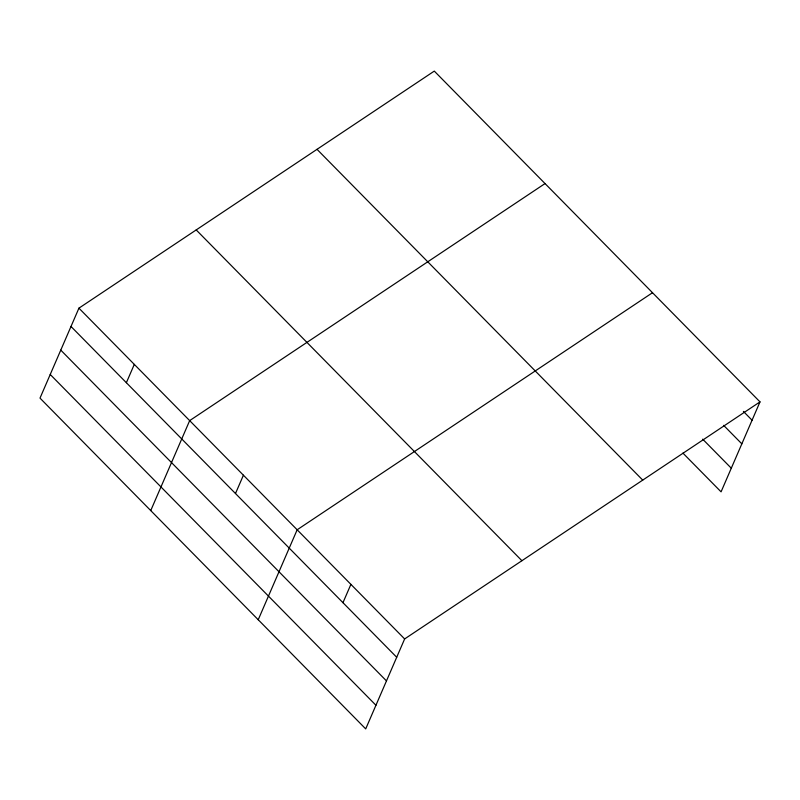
<?xml version="1.0" encoding="UTF-8"?>
<svg xmlns="http://www.w3.org/2000/svg" width="800" height="800" viewBox="0 0 800 800"><rect width="100%" height="100%" fill="white"/><g stroke="black" fill="none" stroke-linecap="round" stroke-linejoin="round"><path stroke-width="1.2" d="M78.93 308.16L40 398.12L365.71 728.9L404.64 638.94L760 401.88L434.29 71.1L78.93 308.16L404.64 638.94M126.37 382.72L134.3 364.39M150.74 510.58L189.67 420.62L545.03 183.57M235.48 493.53L243.42 475.2M258.23 619.74L297.16 529.78L652.51 292.72M342.97 602.69L350.9 584.36M760 401.88L721.07 491.84L682.93 453.11M743.4 411.41L752.07 420.21M723.64 425.36L741.84 443.85M702.69 439.16L731.3 468.21M317.02 149.33L642.73 480.11M196.2 229.93L521.91 560.71M71 326.48L396.71 657.27M60.77 350.12L386.48 680.91M50.23 374.48L375.94 705.26"/></g></svg>
